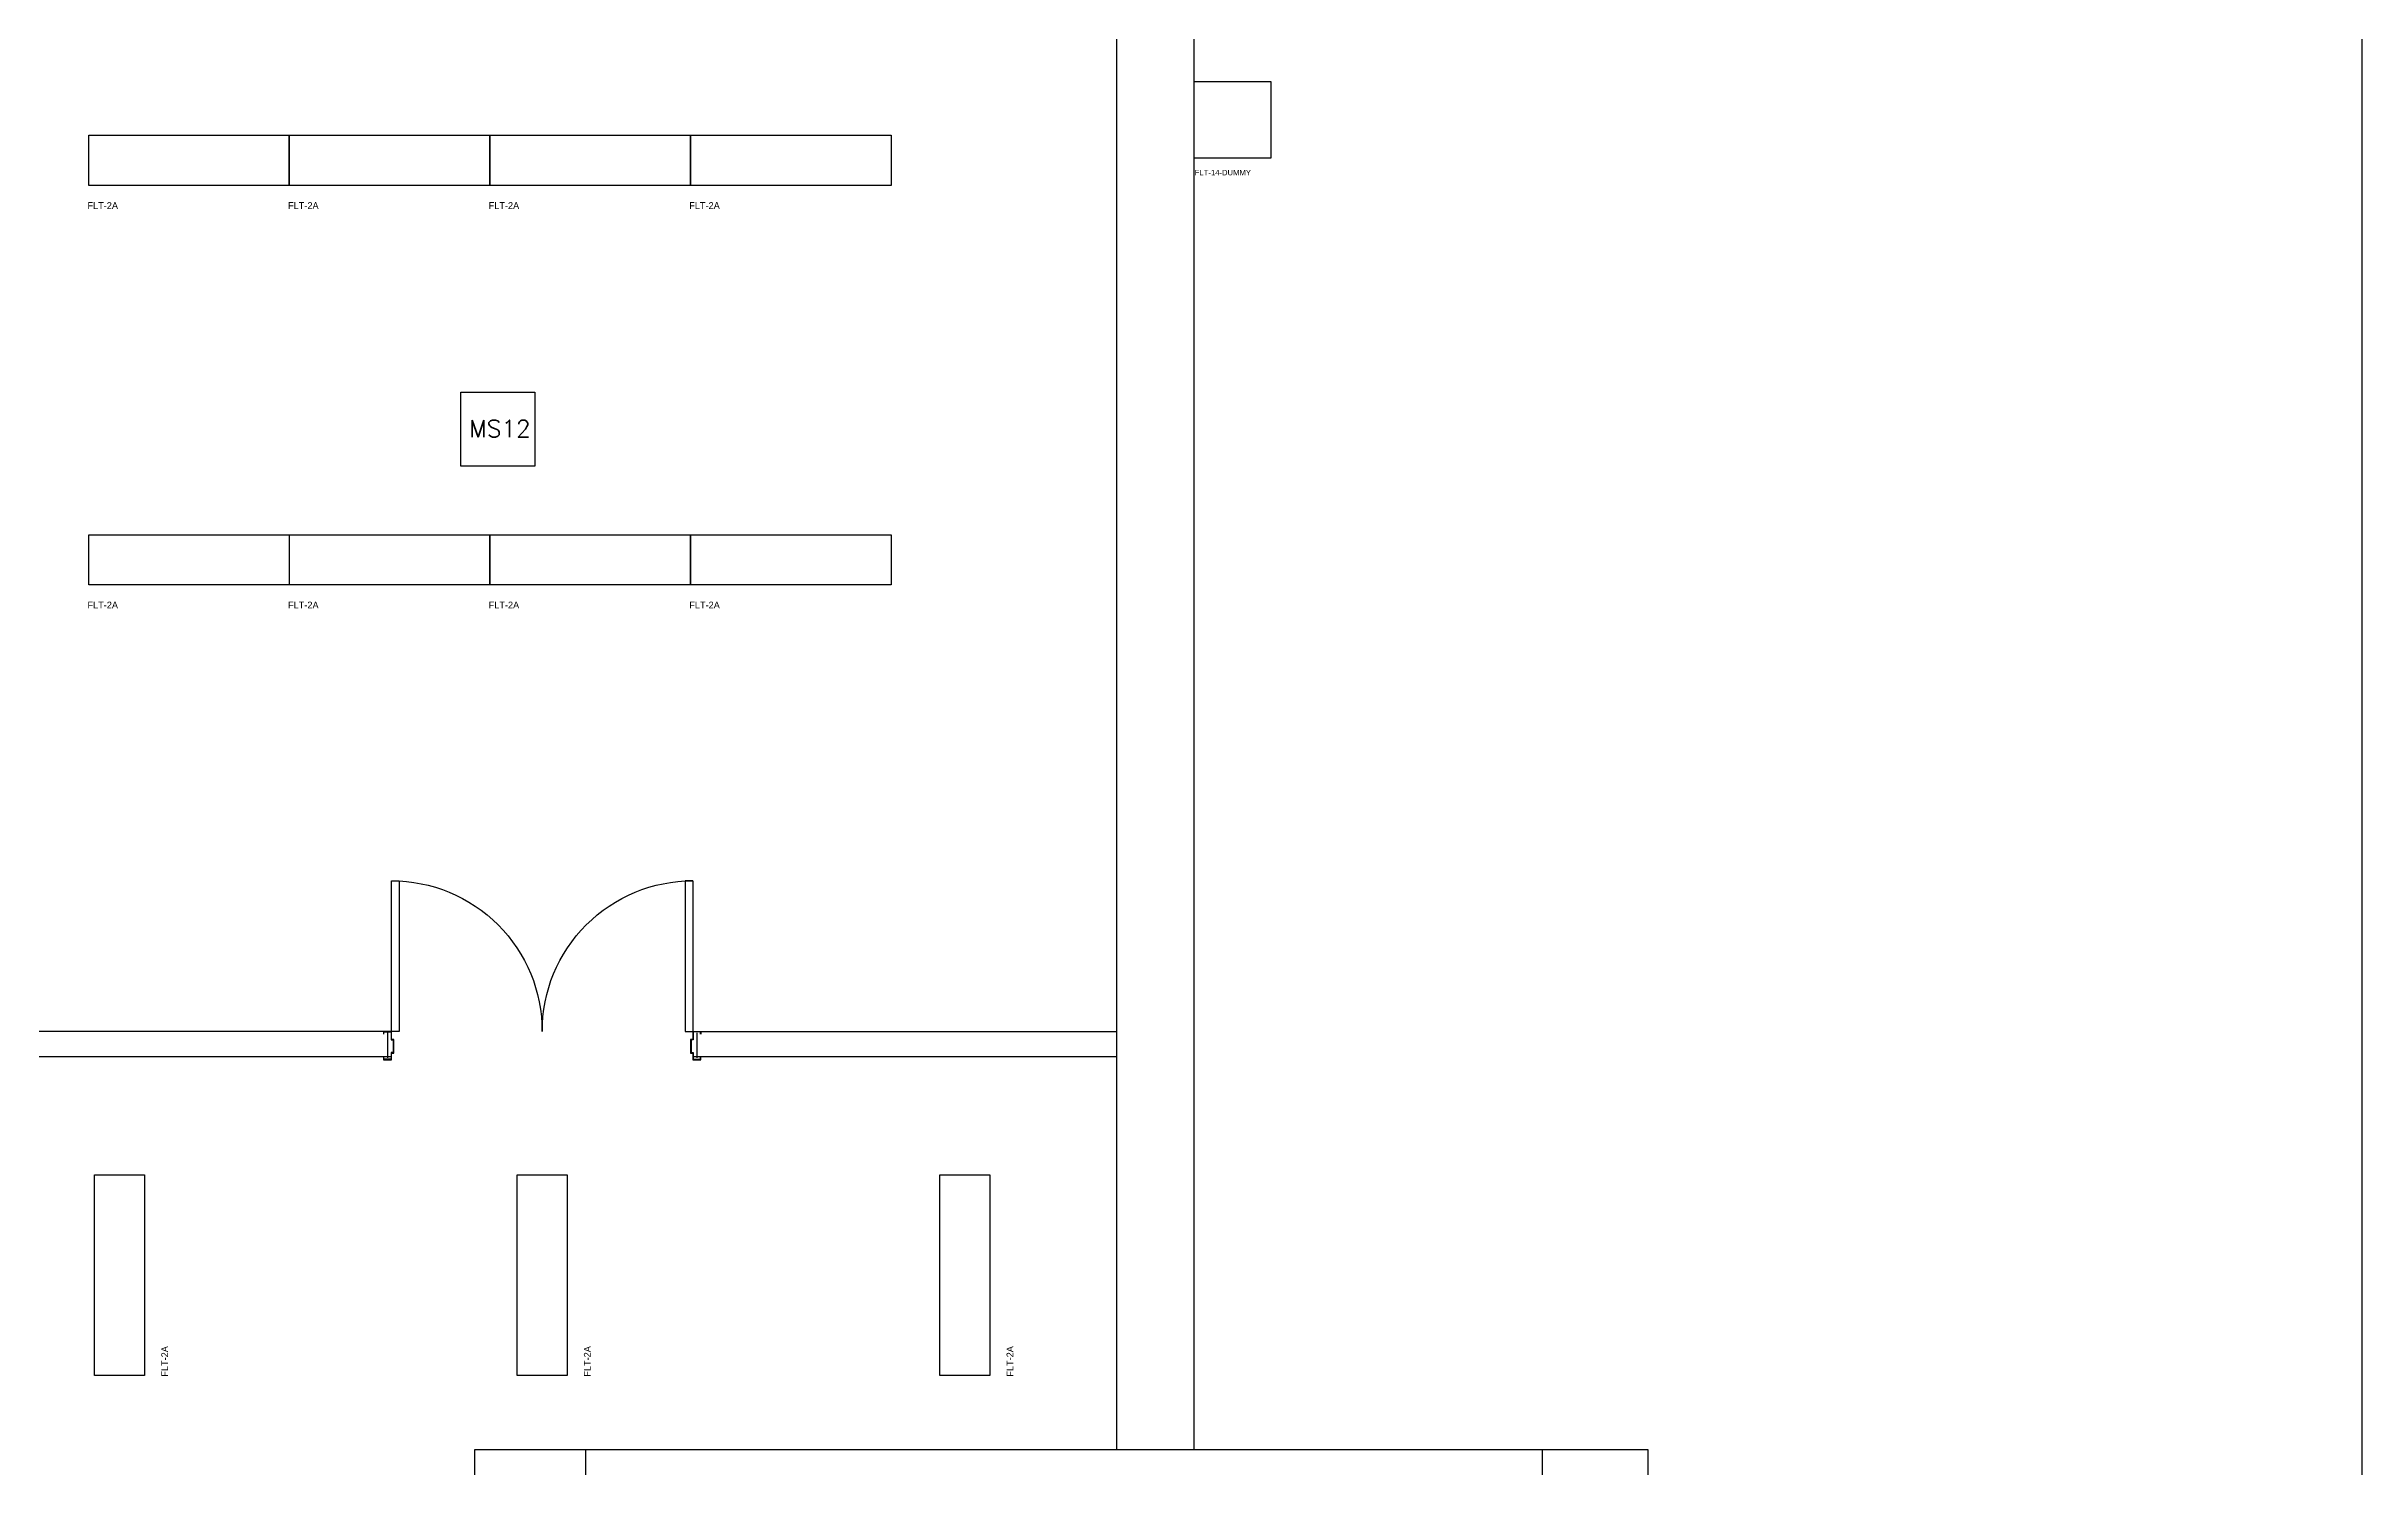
# Model space of a CAD drawing. Header units: feet. Extents: x 0 to 2831, y 0 to 3280.
# Drawn here: x 1987 to 2831, y 1556 to 2074 of the extents above; entities that cross this region are included whole.
import ezdxf
from ezdxf.enums import TextEntityAlignment as Align

# ---------------------------------------------------------------- set-up
doc = ezdxf.new("R2018")
doc.units = ezdxf.units.FT
doc.header["$MEASUREMENT"] = 0
doc.layers.get('0').update_dxf_attribs({"color": 255})
doc.layers.add('FLT-FIXTURES', color=3, linetype='Continuous')
doc.layers.add('FLT-PERIPHERALS', color=6, linetype='Continuous')
doc.styles.add('SIMPLEX', font='simplex.shx')
doc.styles.get("Standard").update_dxf_attribs({"font": 'arial.ttf'})

# ---------------------------------------------------------------- blocks, each defined once
blk = doc.blocks.new('FLT-MS12')
at = {"layer": 'FLT-PERIPHERALS'}
blk.add_lwpolyline([(0, 27), (27, 27), (27, 0), (0, 0)], close=True, dxfattribs=at)
at = {"layer": 'FLT-PERIPHERALS', "insert": (3.08, 16.79), "char_height": 6.21, "attachment_point": 1, "style": 'SIMPLEX'}
blk.add_mtext('MS12', dxfattribs=at)
blk = doc.blocks.new('FLT-2A')
at = {"layer": 'FLT-FIXTURES'}
blk.add_lwpolyline([(0, 18.29), (73.15, 18.29), (73.15, 0), (0, 0)], close=True, dxfattribs=at)
at = {"lineweight": 30}
blk.add_attdef('FLT-2A', text='', height=4, dxfattribs=at).set_placement((-0.46, -6.08), align=Align.TOP_LEFT)
blk = doc.blocks.new('FLT-14-DUMMY')
at = {"layer": 'FLT-FIXTURES'}
blk.add_lwpolyline([(0, 28), (28, 28), (28, 0), (0, 0)], close=True, dxfattribs=at)
blk.add_attdef('FLT-14-DUMMY', (0.21, -6.24), '', height=2)

msp = doc.modelspace()

# ---------------------------------------------------------------- linework, layer by layer
for p, q in [((2111.38, 1714.73), (2111.38, 1705.55)), ((2224.18, 1714.73), (2224.18, 1705.55))]:
    msp.add_line(p, q)
msp.add_lwpolyline([(0, 3279.74), (2831.29, 3279.74), (2831.29, 0), (0, 0)], close=True)
for points in [[(2405.55, 1562.73), (2405.55, 2085.24), (2377.23, 2085.24), (2377.23, 1562.73)], [(2112.88, 1770.11), (2115.58, 1770.11), (2115.58, 1715.21), (1719.19, 1715.21)], [(2222.68, 1770.11), (2219.98, 1770.11), (2219.98, 1715.21), (2377.23, 1715.21)], [(2109.88, 1715.21), (2109.88, 1714.25)], [(2110.06, 1714.25), (2110.06, 1715.03), (2112.7, 1715.03), (2112.7, 1712.09), (2113.48, 1712.09), (2113.48, 1707.47), (2112.7, 1707.47), (2112.7, 1705.07), (2110.06, 1705.07), (2110.06, 1705.85)], [(2225.5, 1714.25), (2225.5, 1715.03), (2222.86, 1715.03), (2222.86, 1712.09), (2222.08, 1712.09), (2222.08, 1707.47), (2222.86, 1707.47), (2222.86, 1705.07), (2225.5, 1705.07), (2225.5, 1705.85)], [(2225.68, 1715.21), (2225.68, 1714.25)], [(1719.19, 1706.03), (2112.88, 1706.03)], [(2222.68, 1706.03), (2377.23, 1706.03)]]:
    msp.add_lwpolyline(points)
for points in [[(2109.88, 1705.85), (2109.88, 1704.89), (2112.88, 1704.89), (2112.88, 1707.29), (2113.66, 1707.29), (2113.66, 1712.27), (2112.88, 1712.27), (2112.88, 1770.11, -0.414214), (2167.78, 1715.21, -0.414214), (2222.68, 1770.11), (2222.68, 1712.27), (2221.9, 1712.27), (2221.9, 1707.29), (2222.68, 1707.29), (2222.68, 1704.89), (2225.68, 1704.89), (2225.68, 1705.85)], [(2183.55, 1562.73), (2183.55, 1549.62, -0.414214), (2165.55, 1531.62), (2156.49, 1531.62), (2156.49, 1493.33), (2143.17, 1493.33), (2143.17, 1562.73), (2570.98, 1562.73), (2570.98, 1292.34), (2532.56, 1292.34), (2532.56, 1562.73)]]:
    msp.add_lwpolyline(points, format="xyb")

# ---------------------------------------------------------------- block references
at = {"layer": 'FLT-FIXTURES'}
msp.add_blockref('FLT-14-DUMMY', (2405.55, 2033.5), dxfattribs=at).add_auto_attribs({'FLT-14-DUMMY': 'FLT-14-DUMMY'})
ref = msp.add_blockref('FLT-2A', (2002.42, 2023.56), dxfattribs=at)
lines = msp.add_mtext('FLT-2A', dxfattribs={"layer": '0', "insert": (2001.96, 2017.48), "char_height": 2.5, "attachment_point": 1})
ref.add_attrib('FLT-2A', '', (2001.96, 2017.48)).embed_mtext(lines)
ref = msp.add_blockref('FLT-2A', (2075.57, 2023.56), dxfattribs=at)
lines = msp.add_mtext('FLT-2A', dxfattribs={"layer": '0', "insert": (2075.11, 2017.48), "char_height": 2.5, "attachment_point": 1})
ref.add_attrib('FLT-2A', '', (2075.11, 2017.48)).embed_mtext(lines)
ref = msp.add_blockref('FLT-2A', (2148.73, 2023.56), dxfattribs=at)
lines = msp.add_mtext('FLT-2A', dxfattribs={"layer": '0', "insert": (2148.26, 2017.48), "char_height": 2.5, "attachment_point": 1})
ref.add_attrib('FLT-2A', '', (2148.26, 2017.48)).embed_mtext(lines)
ref = msp.add_blockref('FLT-2A', (2221.88, 2023.56), dxfattribs=at)
lines = msp.add_mtext('FLT-2A', dxfattribs={"layer": '0', "insert": (2221.41, 2017.48), "char_height": 2.5, "attachment_point": 1})
ref.add_attrib('FLT-2A', '', (2221.41, 2017.48)).embed_mtext(lines)
ref = msp.add_blockref('FLT-2A', (2002.42, 1877.95), dxfattribs=at)
lines = msp.add_mtext('FLT-2A', dxfattribs={"layer": '0', "insert": (2001.96, 1871.87), "char_height": 2.5, "attachment_point": 1})
ref.add_attrib('FLT-2A', '', (2001.96, 1871.87)).embed_mtext(lines)
ref = msp.add_blockref('FLT-2A', (2075.58, 1877.95), dxfattribs=at)
lines = msp.add_mtext('FLT-2A', dxfattribs={"layer": '0', "insert": (2075.11, 1871.87), "char_height": 2.5, "attachment_point": 1})
ref.add_attrib('FLT-2A', '', (2075.11, 1871.87)).embed_mtext(lines)
ref = msp.add_blockref('FLT-2A', (2148.73, 1877.95), dxfattribs=at)
lines = msp.add_mtext('FLT-2A', dxfattribs={"layer": '0', "insert": (2148.26, 1871.87), "char_height": 2.5, "attachment_point": 1})
ref.add_attrib('FLT-2A', '', (2148.26, 1871.87)).embed_mtext(lines)
ref = msp.add_blockref('FLT-2A', (2221.88, 1877.95), dxfattribs=at)
lines = msp.add_mtext('FLT-2A', dxfattribs={"layer": '0', "insert": (2221.42, 1871.87), "char_height": 2.5, "attachment_point": 1})
ref.add_attrib('FLT-2A', '', (2221.42, 1871.87)).embed_mtext(lines)
ref = msp.add_blockref('FLT-2A', (2022.81, 1589.79), dxfattribs=dict(at, rotation=90))
lines = msp.add_mtext('FLT-2A', dxfattribs={"layer": '0', "insert": (2028.89, 1589.33), "char_height": 2.5, "attachment_point": 1, "rotation": 90})
ref.add_attrib('FLT-2A', '', (2028.89, 1589.33)).embed_mtext(lines)
ref = msp.add_blockref('FLT-2A', (2176.93, 1589.79), dxfattribs=dict(at, rotation=90))
lines = msp.add_mtext('FLT-2A', dxfattribs={"layer": '0', "insert": (2183, 1589.33), "char_height": 2.5, "attachment_point": 1, "rotation": 90})
ref.add_attrib('FLT-2A', '', (2183, 1589.33)).embed_mtext(lines)
ref = msp.add_blockref('FLT-2A', (2331.04, 1589.79), dxfattribs=dict(at, rotation=90))
lines = msp.add_mtext('FLT-2A', dxfattribs={"layer": '0', "insert": (2337.12, 1589.33), "char_height": 2.5, "attachment_point": 1, "rotation": 90})
ref.add_attrib('FLT-2A', '', (2337.12, 1589.33)).embed_mtext(lines)
at = {"layer": 'FLT-PERIPHERALS'}
msp.add_blockref('FLT-MS12', (2138.12, 1921.25), dxfattribs=at)

doc.saveas('drawing.dxf')
